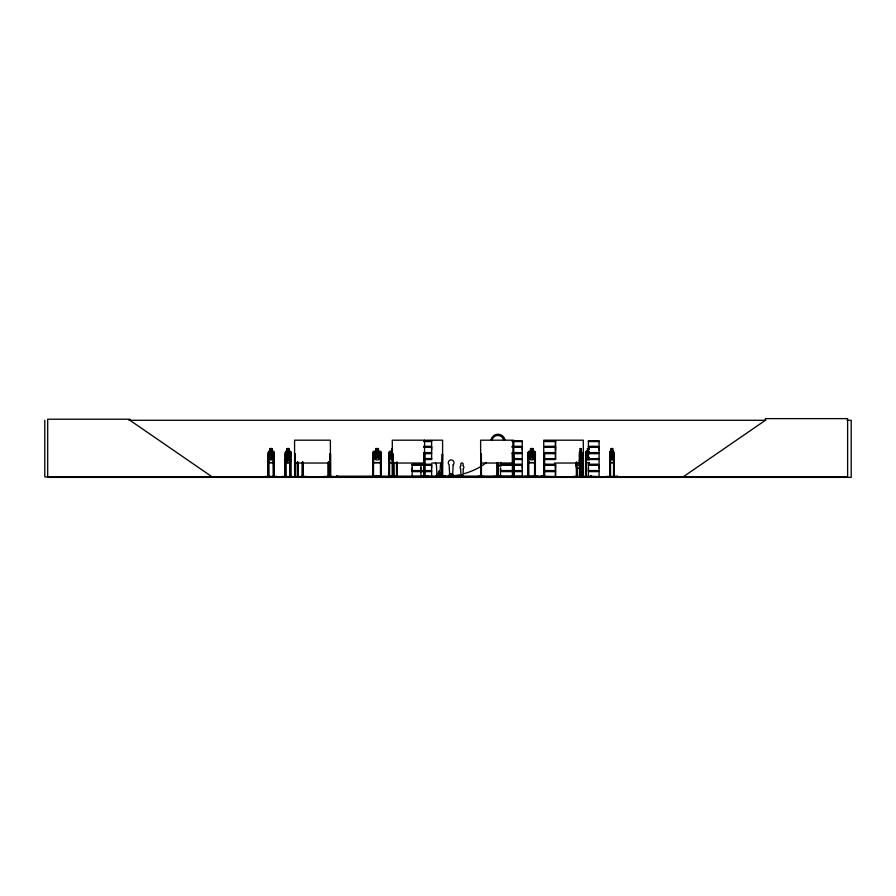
<?xml version="1.0" encoding="UTF-8"?>
<svg xmlns="http://www.w3.org/2000/svg" width="896" height="896" viewBox="0 0 896 896"><rect width="100%" height="100%" fill="white"/><g stroke="black" fill="none" stroke-linecap="round" stroke-linejoin="round"><path stroke-width="1.34" d="M412.16 470.557L412.16 465.304L431.626 465.304L431.614 470.557L412.16 470.557L412.171 467.936M420.952 467.936L420.952 470.557L420.941 465.304M431.614 467.936L431.614 465.304M431.614 449.971L431.614 447.35L423.618 447.35M511.19 465.304L497.347 465.214L498.187 465.214L498.187 466.077M500.528 470.557L500.528 467.936L500.517 470.557L511.19 470.557M522.245 467.936L522.245 465.304L514.248 465.304M522.245 449.971L522.245 447.35L512.288 447.35M555.43 467.936L555.565 465.304L544.757 465.304M555.43 449.971L555.565 447.35L544.757 447.35M588.403 470.557L588.403 465.304L599.088 465.304L599.077 470.557L588.403 470.557L588.414 467.936M599.077 467.936L599.077 465.304M599.077 449.971L599.077 447.35L588.403 447.35M501.178 466.077L497.358 465.987M509.634 476.885L518.19 476.784M514.248 471.61L522.256 471.61L522.256 476.672L493.282 476.784L501.838 476.437M588.246 458.786L599.099 458.931M438.76 476.829L438.984 471.419L439.544 476.829L445.581 476.47L439.835 476.851M439.846 475.798L440.44 464.8A2.856 2.856 0 0 0 441.28 462.773M324.173 476.47L334.085 476.47M581.314 462.594L581.56 459.883L581.336 462.683M438.614 473.917L438.614 474.522M451.08 474.477L451.147 473.872L451.226 474.477M511.19 471.61L500.517 471.61L500.483 476.874M544.656 458.83L555.587 458.987M588.414 476.885L588.414 471.61L599.088 471.61L599.088 476.672L572.712 476.829L594.552 476.47M423.102 476.885L423.181 476.067M289.072 452.491L287.314 452.39M287.314 451.45L286.384 452.39L286.384 457.632L287.314 459.883L289.038 459.883L289.968 457.632L289.968 452.39C287.941 448.974 292.566 452.458 285.947 451.45M290.349 451.349L290.987 452.458L290.226 451.36M438.043 476.829L438.872 471.419L437.853 476.829M579.958 468.16L580.485 465.349L580.048 468.16L576.598 468.16L576.162 462.851M613.514 462.683L614.085 452.346L612.584 451.36M614.085 459.894L613.603 462.683L610.165 462.683M419.126 476.829L430.842 476.885M426.81 476.829L426.922 476.067M572.723 476.47L599.077 476.526M580.126 476.829L580.182 462.123M606.144 476.829L617.938 476.47L606.122 476.84M606.144 476.47L617.938 476.47M437.595 476.829L439.264 471.419L440.664 476.851M290.248 462.683L290.954 459.894M579.454 476.896L579.398 452.357L580.216 451.36M579.488 452.357L579.723 451.36M435.994 476.885L437.45 476.874L438.782 471.419M273.325 462.594L274.098 459.894M274.03 459.883L273.37 462.683L268.856 462.683M281.859 476.829L306.286 476.84M281.87 476.47L306.208 476.896M264.891 476.47L277.077 476.47M389.76 476.84L389.726 476.067M396.11 476.829L389.245 476.84M477.568 476.47L483.672 476.437M534.43 462.594L535.237 459.883M535.371 459.894L534.486 462.683L528.842 462.683M579.768 463.098L579.051 465.349L577.718 465.349L577.002 463.098M438.245 473.917L438.514 474.477M381.282 459.894L380.318 462.683L373.722 462.683L372.859 459.894M525.84 476.47L537.69 476.47L533.333 476.84M544.757 471.61L555.576 471.61L555.576 476.672L541.531 476.437L545.843 476.784M589.344 452.48L588.403 454.955L586.846 452.48L588.034 455.594L586.813 458.942L588.437 456.21L589.086 457.968M372.602 476.84L372.859 452.357L373.755 451.36L375.67 451.36L375.67 448.549L378.47 448.549L378.381 451.45L379.792 452.39L379.792 457.632L378.381 459.883L375.76 459.883L374.36 457.632L374.36 452.39L375.76 451.45L375.76 448.638L378.381 448.638M497.101 476.784L497.123 462.627M610.254 462.683L609.728 452.357L610.187 451.36L611.24 451.36M609.784 476.896L610.266 451.36M393.142 456.21C391.922 460.488 388.707 459.57 392.538 455.594C388.819 452.368 392.134 450.688 393.086 454.955M285.32 476.896L285.331 452.357L285.925 451.36L287.336 451.36M285.992 462.683L285.398 452.357L286.003 451.36M586.13 451.36L585.536 452.357L586.197 451.36L587.462 451.36M268.867 451.36L268.262 452.357L268.946 451.36L270.256 451.36L270.189 448.549L272.171 448.549L273.067 457.632L272.115 459.883L270.312 459.883L269.349 457.632L269.349 452.39L270.312 451.45M612.618 448.638L611.206 448.638L611.285 451.45L610.49 452.39L610.557 476.47M528.864 451.36L528.091 452.357L528.147 476.896L528.226 452.402L528.909 451.36L530.555 451.36M425.824 476.638L426.16 476.862M425.992 476.862L426.216 476.739M427.851 476.84L428.344 476.862M436.61 476.224L436.632 475.037L435.736 476.885L436.072 476.224A42.594 22.904 -10.7 0 0 449.982 476.291M445.581 476.47L436.05 476.526L437.472 476.851M437.203 476.874L436.307 476.526M440.227 475.037L440.563 476.526L439.186 476.885L440.104 476.885L439.208 471.419L440.003 476.829L441 476.896M449.355 476.224L448.997 475.037L448.549 476.885M449.277 476.862L450.195 476.851L448.773 476.224M452.536 476.874L452.973 475.037M453.622 476.874L453.051 476.526M460.41 476.437L460.555 475.642L460.779 476.437M463.187 476.437C464.845 476.986 460.074 476.762 460.421 476.75M463.411 476.638L462.504 476.885M530.578 451.45L529.379 452.39L529.379 457.632L530.578 459.883L532.829 459.883L534.038 457.632L534.038 452.39L532.829 451.45L532.829 448.638L530.578 448.638L530.634 451.45L530.555 448.549M412.16 476.672L412.171 471.61L431.626 471.61L431.626 476.672L412.126 476.885M683.133 476.896L765.386 420.291L765.386 418.622L847.627 418.622L847.627 476.896L44.8 476.896L44.8 420.291M391.821 448.638L391.821 451.45L390.41 452.39L390.41 457.632L391.821 459.883M297.136 476.84L298.11 476.067M427.941 476.885L428.624 476.459M428.669 476.84L427.952 476.739L428.579 476.426M128.89 420.291L765.811 420.291M847 420.291L851.2 420.291L851.2 477.378L47.69 477.378L47.69 419.216L129.942 419.216L129.942 420.291L212.184 476.896M425.365 440.194L392.302 440.194L392.302 476.896L392.448 476.067M426.451 440.194L442.59 440.194L442.624 476.896M423.618 441L431.626 441.022M512.277 441.022L522.267 441.022M544.746 441.022L555.587 441.022M588.392 441.022L599.099 441.022M424.894 441.224L431.626 441.224L431.614 446.298L423.618 446.298M512.277 441.224L522.267 441.235L522.245 446.298L512.288 446.298M544.746 441.213L555.587 441.235L555.565 446.298L544.757 446.298M423.618 441.549L431.614 441.549M512.299 441.549L522.245 441.549M544.768 441.549L555.565 441.549M588.414 441.549L599.077 441.549M424.872 446.656L431.693 446.656M512.221 446.656L522.334 446.656M544.69 446.656L555.654 446.656M588.336 446.656L599.166 446.656M424.872 446.981L431.693 446.981M512.221 446.981L522.334 446.981M544.69 446.981L555.654 446.981M588.336 446.981L599.166 446.981M289.094 462.683L289.106 448.549L287.179 448.549L287.179 451.36M530.499 448.549L532.963 448.549M589.333 448.549L587.395 448.549L587.462 451.45L586.522 452.39L586.522 457.632L587.462 459.883L589.198 459.883M270.245 448.638L272.115 448.638M287.246 448.638L289.038 448.638M580.149 448.638L580.922 448.638L581.19 452.39L580.832 459.883L580.149 459.883L579.79 457.632M587.462 448.638L589.266 448.638M611.442 449.109L612.293 449.109L612.293 450.05L611.442 450.05M272.104 451.36L273.414 451.36L274.098 452.346L273.325 451.45M378.47 451.36L380.296 451.36L381.282 452.346L381.282 476.896M532.907 451.36L534.52 451.36L535.371 452.346L535.382 476.896M580.854 451.36L581.414 451.36M268.901 451.45L273.392 451.45M391.821 451.45L389.85 451.45L389.01 452.402L389.01 459.883M528.898 451.45L534.486 451.45M579.645 451.45L581.403 451.45M586.152 451.45L589.198 451.45M610.21 451.45L613.57 451.45M290.886 452.346L290.864 476.896M581.672 476.851L581.672 452.346L581.347 476.829M589.198 452.39L587.429 452.402L587.462 457.632L589.198 457.632M423.618 452.592L431.626 452.592L431.626 447.35M512.288 452.592L522.256 452.592L522.256 447.35M544.757 452.592L555.576 452.592L555.576 447.35M588.403 452.592L599.088 452.592L599.088 447.35M424.872 452.962L431.693 452.962M512.221 452.962L522.334 452.962M544.69 452.962L555.654 452.962M588.336 452.962L599.166 452.962M424.872 453.286L431.693 453.286M512.221 453.286L522.334 453.286M544.69 453.286L555.654 453.286M588.336 453.286L599.166 453.286M423.618 453.656L431.626 453.656L431.626 458.707L424.894 458.718M512.288 453.656L522.256 453.656L522.256 458.707L514.248 458.573L522.267 458.718M544.757 453.656L555.576 453.656L555.576 458.707L544.746 458.707L555.565 458.573M588.403 453.656L599.088 453.656L599.088 458.707L588.392 458.707L599.077 458.573M273.224 454.07L273.963 454.07M290.069 454.07L290.808 454.07M294.571 454.07L295.366 454.07L295.254 476.896M372.803 454.07L373.576 454.07L373.486 476.896M381.192 454.07L380.419 454.07L380.509 476.896M388.864 454.07L389.637 454.07L389.547 476.896M392.302 454.07L393.064 454.07L393.198 476.896L393.288 462.314M442.59 454.07L442.086 476.896M480.614 454.07L481.365 454.07L481.432 476.896M513.755 454.07L514.058 476.896M528.102 454.07L528.909 454.07M535.438 454.07L534.621 454.07L534.542 476.896M543.738 454.07L544.555 454.07L544.477 476.896L544.398 454.07M579.477 454.07L579.992 476.896M581.448 454.07L581.93 476.896L581.997 476.067L581.381 476.896M583.442 454.07L582.624 454.07L582.691 476.896M585.57 454.07L586.309 454.07M609.784 454.07L610.434 454.07M287.314 457.632L289.038 457.632L289.027 448.549M423.618 458.573L431.614 458.573M423.618 458.92L431.626 458.987M514.237 458.987L522.267 458.931M424.894 459.2L431.626 459.178M514.237 459.2L522.267 459.166L522.245 464.251L514.248 464.251M544.746 459.2L555.587 459.166M588.392 459.166L599.099 459.178L599.077 464.251L588.403 464.251M423.618 459.502L431.614 459.502M514.248 459.502L522.245 459.502M544.768 459.502L555.565 459.502M588.414 459.502L599.077 459.502M268.262 459.894L268.923 462.683M285.398 459.894L285.902 462.683L290.371 462.683L290.998 452.334M528.091 459.894L528.886 462.683M585.536 459.894L586.174 462.683M268.901 462.594L273.392 462.594M285.947 462.594L290.27 462.594M373.789 462.594L380.251 462.594M389.85 462.594L392.437 462.594M534.486 462.594L528.898 462.594L528.17 459.883M579.645 462.594L581.403 462.594M586.152 462.594L589.445 462.594M610.21 462.594L613.57 462.594M392.414 462.683L389.782 462.683L388.909 459.894M581.426 462.683L579.622 462.683L579.398 459.894L579.712 462.683M586.107 462.683L589.467 462.683M294.571 463.03L330.366 463.03M392.302 463.03L424.592 463.03M431.827 463.03L442.59 463.03M480.614 463.03L512.904 463.03M554.646 463.03L583.285 463.03M412.16 464.251L431.626 464.251M500.517 464.251L511.19 464.251M511.571 464.251L513.15 464.251M544.757 464.251L555.576 464.251M412.082 464.621L431.693 464.621M500.438 464.621L511.269 464.621M511.504 464.621L513.083 464.621M514.203 464.621L522.334 464.621M544.69 464.621L555.654 464.621M588.336 464.621L599.166 464.621M412.082 464.946L431.693 464.946M500.438 464.946L511.269 464.946M511.504 464.946L513.083 464.946M514.203 464.946L522.334 464.946M544.69 464.946L555.654 464.946M588.336 464.946L599.166 464.946M511.571 465.304L513.15 465.304M576.162 465.36L576.688 468.16M511.571 470.557L513.15 470.557M514.248 470.557L522.256 470.557L522.256 465.304M544.757 470.557L555.576 470.557L555.576 465.304M412.082 470.915L431.693 470.915M500.438 470.915L511.269 470.915M511.504 470.915L513.083 470.915M514.203 470.915L522.334 470.915M544.69 470.915L555.654 470.915M588.336 470.915L599.166 470.915M412.082 471.24L431.693 471.24M500.438 471.24L511.269 471.24M511.504 471.24L513.083 471.24M514.203 471.24L522.334 471.24M544.69 471.24L555.654 471.24M588.336 471.24L599.166 471.24M511.571 471.61L513.15 471.61M439.096 473.726L437.786 473.726L437.786 476.224M438.906 475.798L437.002 475.798L436.408 464.8A2.856 2.856 0 0 1 435.568 462.773M268.822 476.067L267.949 476.067L267.949 476.896M274.042 476.067L273.157 476.067L273.157 476.896M285.04 476.067L285.902 476.067M290.013 476.067L290.875 476.067M294.493 476.067L295.445 476.067L295.434 476.896M302.232 476.067L303.094 476.067M328.194 476.067L328.765 476.067M329.493 476.067L330.624 476.067M336.314 476.19L336.314 476.896L336.213 476.19L544.634 476.067L544.634 476.896M576.307 476.067L577.091 476.067M579.41 476.067L580.899 476.067L580.854 476.896L580.821 462.123M582.546 476.067L583.52 476.067L583.52 476.896M585.514 476.067L586.365 476.067M610.501 476.067L609.717 476.067L609.739 476.896M613.581 476.067L614.365 476.067M306.219 476.426L281.904 476.896M373.666 476.302L380.33 476.302M396.39 476.302L389.301 476.437L396.166 476.896M448.773 476.526L456.333 476.896M463.322 476.437L458.371 476.896M412.171 476.526L431.614 476.526M493.282 476.47L522.245 476.526M541.52 476.47L555.565 476.526M537.712 476.829L533.232 476.426M426.44 476.896L426.451 476.067L426.496 476.896L425.622 476.874L425.578 476.067M420.907 476.885L420.941 471.61M328.238 476.84L328.261 462.123M577.069 476.829L577.024 467.499M452.558 476.851L451.886 476.862L452.816 476.426M426.238 476.75L426.238 476.067M381.192 452.39L380.251 451.45L373.789 451.45L372.949 452.402L372.949 459.883M534.43 451.45L535.237 452.39L535.158 476.896M613.502 451.36L613.962 476.896L613.861 476.067M610.49 457.632L611.206 459.883L612.528 459.883L613.245 457.632L612.528 448.638M581.325 451.36L581.65 452.39M439.253 471.419L440.451 476.829M422.968 476.437L422.912 476.067M585.962 476.784L585.95 476.067M614.331 476.896L614.298 454.07L613.648 454.07L613.558 476.896M614.085 476.067L614.085 476.896M612.618 451.45L612.662 448.549L611.15 448.549L611.206 451.45M610.176 454.07L610.221 476.896M610.042 454.07L609.997 476.896M591.36 476.067L591.326 476.896M591.136 476.067L591.192 476.896M590.934 476.067L591.013 476.896M590.845 476.067L590.789 476.896M590.621 476.067L590.565 476.896M586.309 459.435L586.365 476.896M586.085 454.07L586.141 476.896M585.794 459.435L585.726 476.896L585.603 452.357M583.442 476.896L583.285 440.194L543.738 440.194L543.738 476.896M583.184 476.067L583.162 476.896M582.893 476.067L582.893 476.896M582.77 454.07L582.77 476.896M580.922 451.45L580.944 448.549L580.126 448.549L579.768 476.896L579.678 454.07M580.563 462.123L580.608 476.896M580.44 462.123L580.395 476.896M576.766 462.123L576.811 476.896M576.632 467.499L576.722 476.896M576.374 462.123L576.374 476.896L576.33 476.067M576.24 462.851L576.24 465.36M555.442 441.235L555.43 446.298M555.442 447.35L555.43 452.592M555.43 453.656L555.442 458.707M555.442 465.304L555.43 470.557M555.442 471.61L555.442 476.672M543.883 454.07L544.04 476.896M543.659 476.067L543.659 476.896M542.864 476.19L542.864 476.896M535.517 476.067L535.517 476.896M534.778 454.07L534.901 476.896M532.907 448.549L532.874 451.45M528.987 476.067L528.987 476.896M528.763 454.07L528.842 476.896M528.662 476.067L528.64 476.896M514.315 476.19L514.315 476.896M513.766 440.194L513.755 476.896M513.117 476.896L513.117 454.07L512.366 454.07L512.512 476.896M512.971 476.896L512.904 440.194L480.614 440.194L480.76 476.896M512.781 476.067L512.814 476.896M512.579 454.07L512.669 476.896M512.299 476.067L512.299 476.896M500.92 462.381L500.83 465.035M498.042 476.896L497.986 462.627L497.896 476.896M497.347 462.549L497.302 476.896M481.219 476.067L481.219 476.896L481.152 454.07M480.827 454.07L480.894 476.896M480.547 476.067L480.547 476.896M480.155 476.19L480.155 476.896M479.718 476.19L479.73 476.896M462.414 476.437L462.414 474.768L461.541 474.768L461.541 476.437M453.174 476.526L453.309 475.037L452.95 476.224M451.819 476.224L451.819 473.726L450.509 473.726L450.509 476.224M442.378 454.07L442.422 476.896M442.322 454.07L442.288 476.896M440.25 475.037L440.25 476.224M426.72 476.067L426.664 476.896M425.432 476.067L425.029 476.896M424.928 476.896L424.805 454.07L424.043 454.07L424.189 476.896M424.659 476.067L424.771 476.896M424.592 440.194L424.502 476.896M424.256 454.07L424.346 476.896M423.976 476.067L423.976 476.896M423.517 476.067L423.562 476.896M423.293 476.067L423.293 476.896M397.253 462.123L397.331 476.896M397.163 476.067L397.163 476.896M396.48 462.123L396.558 476.896M396.39 476.067L396.39 476.896M393.826 462.314L393.893 476.896M393.613 462.314L393.68 476.896M393.523 476.067L393.49 476.896M392.918 476.067L393.008 476.896M392.851 454.07L392.762 476.896M392.515 454.07L392.605 476.896M391.821 452.39L391.821 457.632M391.72 448.549L391.72 451.36L389.805 451.36L388.909 452.357L388.774 476.896M388.954 476.067L388.954 476.896M381.102 476.067L381.102 476.896M380.33 476.067L380.33 476.896M378.246 476.19L378.146 476.896M377.07 476.19L377.07 476.896M373.666 476.067L373.666 476.896M372.893 476.067L372.893 476.896M337.882 476.19L337.882 476.896M336.706 476.19L336.706 476.896M330.266 476.067L330.243 476.896M329.986 462.123L330.042 476.896M329.941 454.07L329.874 476.896M329.683 476.896L329.762 454.07L330.546 454.07L330.534 476.896L330.366 440.194L294.571 440.194L294.616 476.896M329.56 462.123L329.549 476.896M328.686 462.123L328.709 476.896M328.563 462.123L328.619 476.896M328.395 462.123L328.418 476.896M303.016 462.123L303.016 476.896M302.792 462.123L302.848 476.896M302.635 476.067L302.669 476.896M302.512 462.123L302.456 476.896M302.288 462.123L302.232 476.896M298.043 462.123L298.099 476.896M297.875 476.067L297.875 476.896M297.819 462.123L297.73 476.896M297.539 462.123L297.662 476.896M297.315 462.123L297.304 476.896M295.187 454.07L295.086 476.896M294.885 476.067L294.885 476.896M294.762 454.07L294.683 476.896M290.573 459.435L290.573 476.896M290.483 476.067L290.394 476.896M290.293 454.07L290.237 476.896M290.069 459.435L290.013 476.896M287.246 448.549L287.314 462.683M285.88 476.896L285.824 454.07L285.096 454.07L285.085 476.896M285.6 459.435L285.656 476.896M285.477 476.067L285.443 476.896M274.03 452.346L273.963 476.896M273.806 476.067L273.806 476.896M273.75 454.07L273.661 476.896M273.437 454.07L273.526 476.896M273.224 460.779L273.381 476.896M272.048 448.638L272.048 451.45M270.256 448.549L270.245 451.45M268.811 476.896L268.755 454.07L268.005 454.07L268.038 476.896M268.598 476.067L268.598 476.896M268.542 476.896L268.397 452.402L268.352 476.896M486.382 462.459A42.594 22.904 -10.7 0 1 464.218 473.626M459.536 474.802A42.594 22.904 -10.7 0 1 452.379 476.022M491.03 439.555A7.19 7.19 0 0 1 504.93 439.555M492.061 439.869A6.003 6.003 0 0 1 503.664 439.869M453.174 464.8L452.581 475.798L449.725 475.798L449.131 464.8A2.856 2.856 0 0 1 449.131 460.757A2.856 2.856 0 0 1 453.174 460.757A2.856 2.856 0 0 1 453.174 464.8M463.322 468.686L462.918 476.022L461.014 476.022L460.622 468.686A1.904 1.904 0 0 1 461.014 465.696C459.29 461.944 464.654 461.944 462.918 465.696A1.904 1.904 0 0 1 463.322 468.686M581.246 458.83L580.619 456.21C580.474 464.139 578.402 451.752 580.832 452.39L580.832 457.632L580.149 457.632L580.149 452.39L580.608 454.955L581.19 452.334L581.246 458.83M613.222 458.83L611.979 456.21L610.747 458.942L611.677 455.594L610.859 452.334L612.528 452.39L612.528 457.632L611.206 457.632L611.206 452.39L611.957 454.955L613.178 452.379L612.27 455.605L613.222 458.83M272.81 458.83L272.182 458.92L271.13 456.21L270.088 458.92L269.438 458.83L270.715 455.594L269.517 452.379L271.096 454.955L272.731 452.379L271.51 455.605L272.81 458.83M533.882 458.83L533.053 458.842L531.776 456.21L530.477 458.92L529.659 458.83L531.272 455.594C528.08 452.413 530.925 450.666 531.742 454.955C532.526 450.666 535.55 452.39 532.258 455.605L533.882 458.83M379.534 458.83L378.627 458.92L377.082 456.21C376.018 460.454 372.557 459.614 376.488 455.594C372.758 452.368 376.074 450.688 377.037 454.955C378.101 450.912 381.45 451.763 377.642 455.605L379.534 458.83M599.099 441.235L588.392 441.235L588.414 446.298L599.088 446.298L599.088 441.235M271.79 449.109L270.637 449.109L270.637 450.05L271.79 450.05L271.79 449.109M288.736 449.109L287.627 449.109L287.627 450.05L288.736 450.05L288.736 449.109M377.91 449.109L376.23 449.109L376.23 450.05L377.91 450.05L377.91 449.109M532.426 449.109L530.981 449.109L530.981 450.05L532.426 450.05L532.426 449.109M588.885 449.109L587.765 449.109L587.765 450.05L588.885 450.05L588.885 449.109M272.115 452.39L270.312 452.39L270.312 457.632L272.115 457.632L272.115 452.39M378.381 452.39L375.76 452.39L375.76 457.632L378.381 457.632L378.381 452.39M532.829 452.39L530.578 452.39L530.578 457.632L532.829 457.632L532.829 452.39M481.925 476.896L481.925 476.19L481.824 476.896"/></g></svg>
